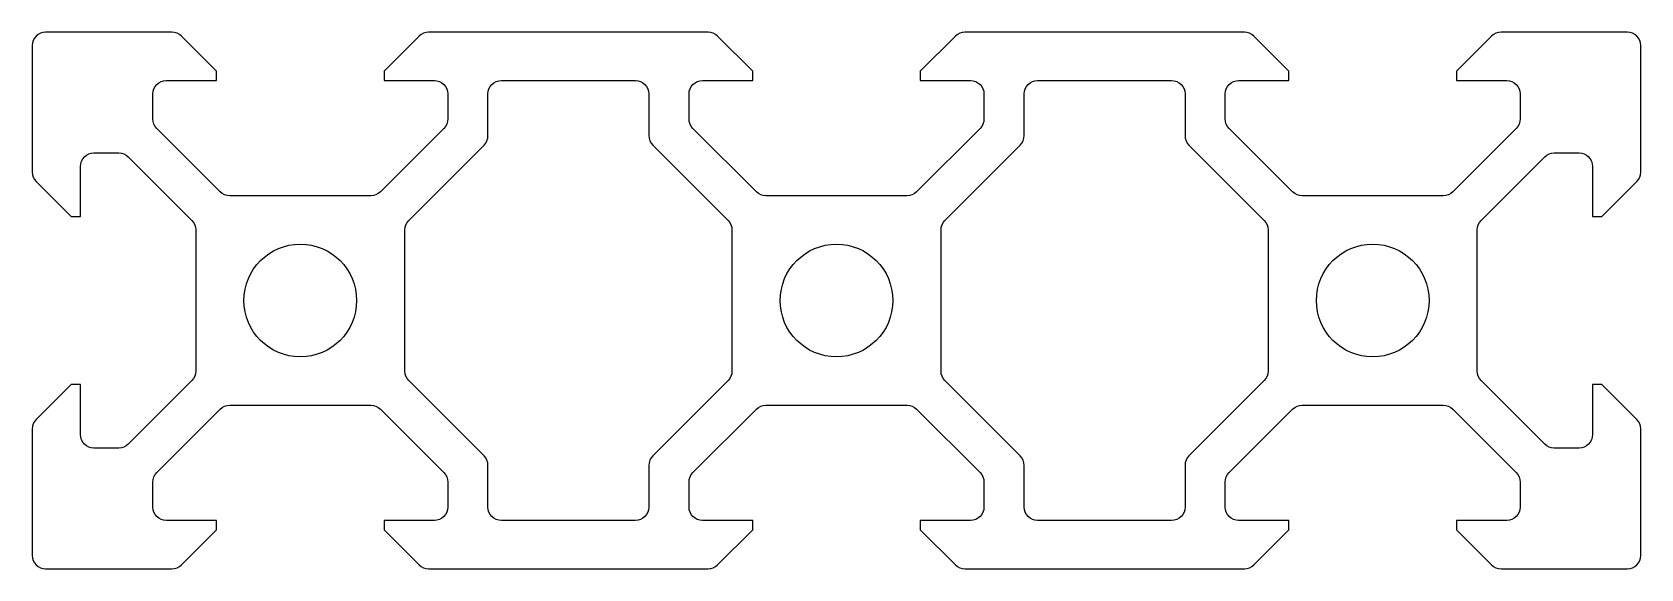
# Model space of a CAD drawing. Header units: millimetres. Extents: x -30 to 30, y -10 to 10.
import ezdxf

# ---------------------------------------------------------------- set-up
doc = ezdxf.new("R2010")
doc.units = ezdxf.units.MM
doc.layers.get('0').update_dxf_attribs({"linetype": 'CONTINUOUS'})

msp = doc.modelspace()

# ---------------------------------------------------------------- linework, layer by layer
for points in [[(-17.368, 3.9), (-22.632, 3.9, -0.198912), (-22.986, 4.046), (-25.354, 6.414, -0.198912), (-25.5, 6.768), (-25.5, 7.7, -0.414214), (-25, 8.2), (-23.125, 8.2), (-23.125, 8.545), (-24.434, 9.854, 0.198912), (-24.787, 10), (-29.5, 10, 0.414214), (-30, 9.5), (-30, 4.787, 0.198912), (-29.854, 4.434), (-28.545, 3.125), (-28.2, 3.125), (-28.2, 5, -0.414214), (-27.7, 5.5), (-26.768, 5.5, -0.198912), (-26.414, 5.354), (-24.046, 2.986, -0.198912), (-23.9, 2.632), (-23.9, -2.632, -0.198912), (-24.046, -2.986), (-26.414, -5.354, -0.198912), (-26.768, -5.5), (-27.7, -5.5, -0.414214), (-28.2, -5), (-28.2, -3.125), (-28.545, -3.125), (-29.854, -4.434, 0.198912), (-30, -4.787), (-30, -9.5, 0.414214), (-29.5, -10), (-24.787, -10, 0.198912), (-24.434, -9.854), (-23.125, -8.545), (-23.125, -8.2), (-25, -8.2, -0.414214), (-25.5, -7.7), (-25.5, -6.768, -0.198912), (-25.354, -6.414), (-22.986, -4.046, -0.198912), (-22.632, -3.9), (-17.368, -3.9, -0.198912), (-17.014, -4.046), (-14.646, -6.414, -0.198912), (-14.5, -6.768), (-14.5, -7.7, -0.414214), (-15, -8.2), (-16.875, -8.2), (-16.875, -8.545), (-15.566, -9.854, 0.198912), (-15.213, -10), (-4.787, -10, 0.198912), (-4.434, -9.854), (-3.125, -8.545), (-3.125, -8.2), (-5, -8.2, -0.414214), (-5.5, -7.7), (-5.5, -6.768, -0.198912), (-5.354, -6.414), (-2.986, -4.046, -0.198912), (-2.632, -3.9), (2.632, -3.9, -0.198912), (2.986, -4.046), (5.354, -6.414, -0.198912), (5.5, -6.768), (5.5, -7.7, -0.414214), (5, -8.2), (3.125, -8.2), (3.125, -8.545), (4.434, -9.854, 0.198912), (4.787, -10), (15.213, -10, 0.198912), (15.566, -9.854), (16.875, -8.545), (16.875, -8.2), (15, -8.2, -0.414214), (14.5, -7.7), (14.5, -6.768, -0.198912), (14.646, -6.414), (17.014, -4.046, -0.198912), (17.368, -3.9), (22.632, -3.9, -0.198912), (22.986, -4.046), (25.354, -6.414, -0.198912), (25.5, -6.768), (25.5, -7.7, -0.414214), (25, -8.2), (23.125, -8.2), (23.125, -8.545), (24.434, -9.854, 0.198912), (24.787, -10), (29.5, -10, 0.414214), (30, -9.5), (30, -4.787, 0.198912), (29.854, -4.434), (28.545, -3.125), (28.2, -3.125), (28.2, -5, -0.414214), (27.7, -5.5), (26.768, -5.5, -0.198912), (26.414, -5.354), (24.046, -2.986, -0.198912), (23.9, -2.632), (23.9, 2.632, -0.198912), (24.046, 2.986), (26.414, 5.354, -0.198912), (26.768, 5.5), (27.7, 5.5, -0.414214), (28.2, 5), (28.2, 3.125), (28.545, 3.125), (29.854, 4.434, 0.198912), (30, 4.787), (30, 9.5, 0.414214), (29.5, 10), (24.787, 10, 0.198912), (24.434, 9.854), (23.125, 8.545), (23.125, 8.2), (25, 8.2, -0.414214), (25.5, 7.7), (25.5, 6.768, -0.198912), (25.354, 6.414), (22.986, 4.046, -0.198912), (22.632, 3.9), (17.368, 3.9, -0.198912), (17.014, 4.046), (14.646, 6.414, -0.198912), (14.5, 6.768), (14.5, 7.7, -0.414214), (15, 8.2), (16.875, 8.2), (16.875, 8.545), (15.566, 9.854, 0.198912), (15.213, 10), (4.787, 10, 0.198912), (4.434, 9.854), (3.125, 8.545), (3.125, 8.2), (5, 8.2, -0.414214), (5.5, 7.7), (5.5, 6.768, -0.198912), (5.354, 6.414), (2.986, 4.046, -0.198912), (2.632, 3.9), (-2.632, 3.9, -0.198912), (-2.986, 4.046), (-5.354, 6.414, -0.198912), (-5.5, 6.768), (-5.5, 7.7, -0.414214), (-5, 8.2), (-3.125, 8.2), (-3.125, 8.545), (-4.434, 9.854, 0.198912), (-4.787, 10), (-15.213, 10, 0.198912), (-15.566, 9.854), (-16.875, 8.545), (-16.875, 8.2), (-15, 8.2, -0.414214), (-14.5, 7.7), (-14.5, 6.768, -0.198912), (-14.646, 6.414), (-17.014, 4.046, -0.198912)], [(-17.368, 3.9), (-22.632, 3.9, -0.198912), (-22.986, 4.046), (-25.354, 6.414, -0.198912), (-25.5, 6.768), (-25.5, 7.7, -0.414214), (-25, 8.2), (-23.125, 8.2), (-23.125, 8.545), (-24.434, 9.854, 0.198912), (-24.787, 10), (-29.5, 10, 0.414214), (-30, 9.5), (-30, 4.787, 0.198912), (-29.854, 4.434), (-28.545, 3.125), (-28.2, 3.125), (-28.2, 5, -0.414214), (-27.7, 5.5), (-26.768, 5.5, -0.198912), (-26.414, 5.354), (-24.046, 2.986, -0.198912), (-23.9, 2.632), (-23.9, -2.632, -0.198912), (-24.046, -2.986), (-26.414, -5.354, -0.198912), (-26.768, -5.5), (-27.7, -5.5, -0.414214), (-28.2, -5), (-28.2, -3.125), (-28.545, -3.125), (-29.854, -4.434, 0.198912), (-30, -4.787), (-30, -9.5, 0.414214), (-29.5, -10), (-24.787, -10, 0.198912), (-24.434, -9.854), (-23.125, -8.545), (-23.125, -8.2), (-25, -8.2, -0.414214), (-25.5, -7.7), (-25.5, -6.768, -0.198912), (-25.354, -6.414), (-22.986, -4.046, -0.198912), (-22.632, -3.9), (-17.368, -3.9, -0.198912), (-17.014, -4.046), (-14.646, -6.414, -0.198912), (-14.5, -6.768), (-14.5, -7.7, -0.414214), (-15, -8.2), (-16.875, -8.2), (-16.875, -8.545), (-15.566, -9.854, 0.198912), (-15.213, -10), (-4.787, -10, 0.198912), (-4.434, -9.854), (-3.125, -8.545), (-3.125, -8.2), (-5, -8.2, -0.414214), (-5.5, -7.7), (-5.5, -6.768, -0.198912), (-5.354, -6.414), (-2.986, -4.046, -0.198912), (-2.632, -3.9), (2.632, -3.9, -0.198912), (2.986, -4.046), (5.354, -6.414, -0.198912), (5.5, -6.768), (5.5, -7.7, -0.414214), (5, -8.2), (3.125, -8.2), (3.125, -8.545), (4.434, -9.854, 0.198912), (4.787, -10), (15.213, -10, 0.198912), (15.566, -9.854), (16.875, -8.545), (16.875, -8.2), (15, -8.2, -0.414214), (14.5, -7.7), (14.5, -6.768, -0.198912), (14.646, -6.414), (17.014, -4.046, -0.198912), (17.368, -3.9), (22.632, -3.9, -0.198912), (22.986, -4.046), (25.354, -6.414, -0.198912), (25.5, -6.768), (25.5, -7.7, -0.414214), (25, -8.2), (23.125, -8.2), (23.125, -8.545), (24.434, -9.854, 0.198912), (24.787, -10), (29.5, -10, 0.414214), (30, -9.5), (30, -4.787, 0.198912), (29.854, -4.434), (28.545, -3.125), (28.2, -3.125), (28.2, -5, -0.414214), (27.7, -5.5), (26.768, -5.5, -0.198912), (26.414, -5.354), (24.046, -2.986, -0.198912), (23.9, -2.632), (23.9, 2.632, -0.198912), (24.046, 2.986), (26.414, 5.354, -0.198912), (26.768, 5.5), (27.7, 5.5, -0.414214), (28.2, 5), (28.2, 3.125), (28.545, 3.125), (29.854, 4.434, 0.198912), (30, 4.787), (30, 9.5, 0.414214), (29.5, 10), (24.787, 10, 0.198912), (24.434, 9.854), (23.125, 8.545), (23.125, 8.2), (25, 8.2, -0.414214), (25.5, 7.7), (25.5, 6.768, -0.198912), (25.354, 6.414), (22.986, 4.046, -0.198912), (22.632, 3.9), (17.368, 3.9, -0.198912), (17.014, 4.046), (14.646, 6.414, -0.198912), (14.5, 6.768), (14.5, 7.7, -0.414214), (15, 8.2), (16.875, 8.2), (16.875, 8.545), (15.566, 9.854, 0.198912), (15.213, 10), (4.787, 10, 0.198912), (4.434, 9.854), (3.125, 8.545), (3.125, 8.2), (5, 8.2, -0.414214), (5.5, 7.7), (5.5, 6.768, -0.198912), (5.354, 6.414), (2.986, 4.046, -0.198912), (2.632, 3.9), (-2.632, 3.9, -0.198912), (-2.986, 4.046), (-5.354, 6.414, -0.198912), (-5.5, 6.768), (-5.5, 7.7, -0.414214), (-5, 8.2), (-3.125, 8.2), (-3.125, 8.545), (-4.434, 9.854, 0.198912), (-4.787, 10), (-15.213, 10, 0.198912), (-15.566, 9.854), (-16.875, 8.545), (-16.875, 8.2), (-15, 8.2, -0.414214), (-14.5, 7.7), (-14.5, 6.768, -0.198912), (-14.646, 6.414), (-17.014, 4.046, -0.198912)], [(-13, 6.146), (-13, 7.7, -0.414214), (-12.5, 8.2), (-7.5, 8.2, -0.414214), (-7, 7.7), (-7, 6.146, 0.198912), (-6.854, 5.793), (-4.046, 2.986, -0.198912), (-3.9, 2.632), (-3.9, -2.632, -0.198912), (-4.046, -2.986), (-6.854, -5.793, 0.198912), (-7, -6.146), (-7, -7.7, -0.414214), (-7.5, -8.2), (-12.5, -8.2, -0.414214), (-13, -7.7), (-13, -6.146, 0.198912), (-13.146, -5.793), (-15.954, -2.986, -0.198912), (-16.1, -2.632), (-16.1, 2.632, -0.198912), (-15.954, 2.986), (-13.146, 5.793, 0.198912)], [(-13, 6.146), (-13, 7.7, -0.414214), (-12.5, 8.2), (-7.5, 8.2, -0.414214), (-7, 7.7), (-7, 6.146, 0.198912), (-6.854, 5.793), (-4.046, 2.986, -0.198912), (-3.9, 2.632), (-3.9, -2.632, -0.198912), (-4.046, -2.986), (-6.854, -5.793, 0.198912), (-7, -6.146), (-7, -7.7, -0.414214), (-7.5, -8.2), (-12.5, -8.2, -0.414214), (-13, -7.7), (-13, -6.146, 0.198912), (-13.146, -5.793), (-15.954, -2.986, -0.198912), (-16.1, -2.632), (-16.1, 2.632, -0.198912), (-15.954, 2.986), (-13.146, 5.793, 0.198912)], [(7, 6.146), (7, 7.7, -0.414214), (7.5, 8.2), (12.5, 8.2, -0.414214), (13, 7.7), (13, 6.146, 0.198912), (13.146, 5.793), (15.954, 2.986, -0.198912), (16.1, 2.632), (16.1, -2.632, -0.198912), (15.954, -2.986), (13.146, -5.793, 0.198912), (13, -6.146), (13, -7.7, -0.414214), (12.5, -8.2), (7.5, -8.2, -0.414214), (7, -7.7), (7, -6.146, 0.198912), (6.854, -5.793), (4.046, -2.986, -0.198912), (3.9, -2.632), (3.9, 2.632, -0.198912), (4.046, 2.986), (6.854, 5.793, 0.198912)], [(7, 6.146), (7, 7.7, -0.414214), (7.5, 8.2), (12.5, 8.2, -0.414214), (13, 7.7), (13, 6.146, 0.198912), (13.146, 5.793), (15.954, 2.986, -0.198912), (16.1, 2.632), (16.1, -2.632, -0.198912), (15.954, -2.986), (13.146, -5.793, 0.198912), (13, -6.146), (13, -7.7, -0.414214), (12.5, -8.2), (7.5, -8.2, -0.414214), (7, -7.7), (7, -6.146, 0.198912), (6.854, -5.793), (4.046, -2.986, -0.198912), (3.9, -2.632), (3.9, 2.632, -0.198912), (4.046, 2.986), (6.854, 5.793, 0.198912)]]:
    msp.add_lwpolyline(points, format="xyb", close=True)
for centre in [(-20, 0), (-20, 0), (0, 0), (0, 0), (20, 0), (20, 0)]:
    msp.add_circle(centre, 2.1)

doc.saveas('drawing.dxf')
